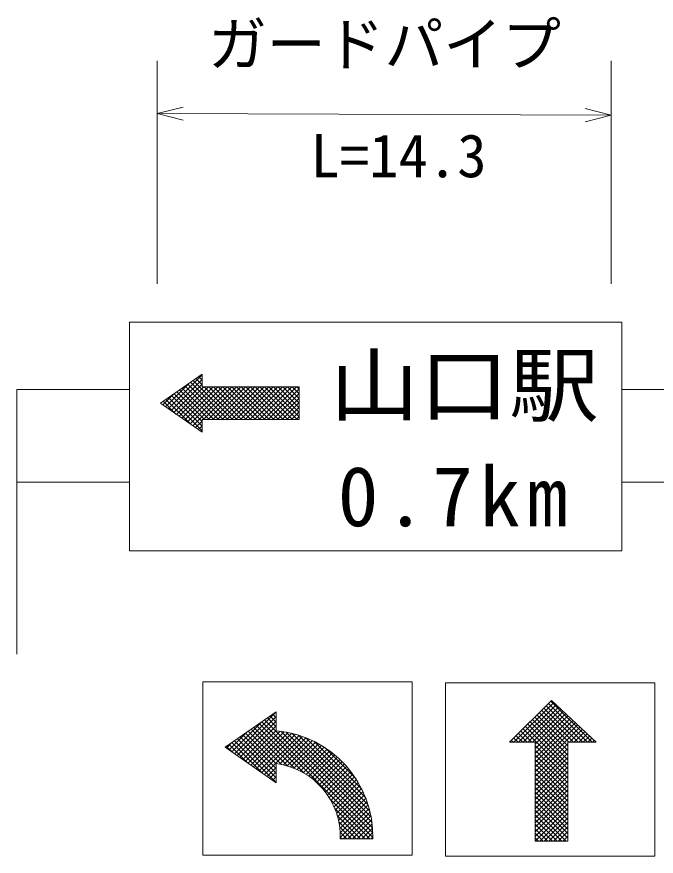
# Model space of a CAD drawing. Units: millimetres, scale not verified. Extents: x 40000 to 680000, y 20000 to 380000.
# Drawn here: x 320809 to 340378, y 296899 to 322591 of the extents above; entities that cross this region are included whole.
import ezdxf
from ezdxf.enums import TextEntityAlignment as Align

# ---------------------------------------------------------------- set-up
doc = ezdxf.new("R2010")
doc.units = ezdxf.units.MM
doc.header["$LTSCALE"] = 1000
doc.layers.add('M-STR-HTXT', color=7, linetype='Continuous', lineweight=13)
doc.layers.add('M-STR-STRC', color=7, linetype='Continuous', lineweight=13)
doc.styles.add('ＭＳ ゴシック', font='')
doc.styles.get('ＭＳ ゴシック').set_extended_font_data('MS Gothic')

msp = doc.modelspace()

# ---------------------------------------------------------------- linework, layer by layer
at = {"layer": 'M-STR-HTXT'}
for p, q in [((325103, 321240), (325103, 314421)), ((338999, 321240), (338999, 314421)), ((325103, 319633), (325904, 319830)), ((325103, 319633), (338999, 319577)), ((325103, 319633), (325902, 319430)), ((338999, 319577), (338200, 319780)), ((338999, 319577), (338199, 319380))]:
    msp.add_line(p, q, dxfattribs=at)
at = {"layer": 'M-STR-STRC'}
for p, q in [((324258, 313240), (339324, 313240)), ((324258, 306241), (324258, 313240)), ((339324, 313240), (339324, 306241)), ((325204, 310764), (326479, 311649)), ((326479, 311264), (326479, 311649)), ((325445, 310596), (326479, 311630)), ((325529, 310538), (326479, 311489)), ((327265, 310263), (326125, 311403)), ((327406, 310263), (326208, 311461)), ((326479, 311331), (326292, 311519)), ((326479, 311472), (326375, 311577)), ((326479, 311614), (326458, 311635)), ((320809, 311183), (320809, 303082)), ((320809, 311183), (324258, 311183)), ((325362, 310654), (326079, 311371)), ((325612, 310480), (326479, 311347)), ((325696, 310422), (326538, 311264)), ((325779, 310364), (326679, 311264)), ((326699, 310263), (325791, 311171)), ((325863, 310306), (326821, 311264)), ((326840, 310263), (325874, 311229)), ((325946, 310248), (326962, 311264)), ((326982, 310263), (325958, 311287)), ((326030, 310190), (327103, 311264)), ((327123, 310263), (326041, 311345)), ((326113, 310132), (327245, 311264)), ((326196, 310074), (327386, 311264)), ((326479, 311264), (329449, 311264)), ((326526, 310263), (327528, 311264)), ((327547, 310263), (326546, 311264)), ((326668, 310263), (327669, 311264)), ((327689, 310263), (326688, 311264)), ((326809, 310263), (327810, 311264)), ((327830, 310263), (326829, 311264)), ((326951, 310263), (327952, 311264)), ((327972, 310263), (326970, 311264)), ((327092, 310263), (328093, 311264)), ((328113, 310263), (327112, 311264)), ((327233, 310263), (328235, 311264)), ((328255, 310263), (327253, 311264)), ((327375, 310263), (328376, 311264)), ((328396, 310263), (327395, 311264)), ((327516, 310263), (328518, 311264)), ((328537, 310263), (327536, 311264)), ((327658, 310263), (328659, 311264)), ((328679, 310263), (327678, 311264)), ((327799, 310263), (328800, 311264)), ((328820, 310263), (327819, 311264)), ((327941, 310263), (328942, 311264)), ((328962, 310263), (327960, 311264)), ((328082, 310263), (329083, 311264)), ((329103, 310263), (328102, 311264)), ((328223, 310263), (329225, 311264)), ((329244, 310263), (328243, 311264)), ((328365, 310263), (329366, 311264)), ((329386, 310263), (328385, 311264)), ((328506, 310263), (329449, 311205)), ((329449, 310342), (328526, 311264)), ((329449, 310483), (328667, 311264)), ((329449, 310625), (328809, 311264)), ((329449, 310766), (328950, 311264)), ((329449, 310907), (329092, 311264)), ((329449, 311049), (329233, 311264)), ((329449, 311190), (329375, 311264)), ((329449, 310263), (329449, 311264)), ((339324, 311183), (343400, 311183)), ((325278, 310712), (325615, 311049)), ((326144, 310111), (325374, 310881)), ((326479, 309917), (325457, 310939)), ((326479, 310058), (325541, 310997)), ((326479, 310200), (325624, 311055)), ((326557, 310263), (325707, 311113)), ((328648, 310263), (329449, 311064)), ((328789, 310263), (329449, 310922)), ((325204, 310764), (326479, 309878)), ((325217, 310755), (325207, 310765)), ((325680, 310433), (325290, 310823)), ((328930, 310263), (329449, 310781)), ((329072, 310263), (329449, 310639)), ((329213, 310263), (329449, 310498)), ((326280, 310016), (326479, 310216)), ((326479, 310263), (329449, 310263)), ((326479, 310263), (326479, 309878)), ((329355, 310263), (329449, 310357)), ((326363, 309958), (326479, 310074)), ((326447, 309900), (326479, 309933)), ((324258, 308351), (320809, 308351)), ((343400, 308351), (339324, 308351)), ((339324, 306241), (324258, 306241)), ((338413, 300387), (337156, 301644)), ((336025, 300387), (337240, 301601)), ((336167, 300387), (337313, 301533)), ((336308, 300387), (337386, 301465)), ((336450, 300387), (337459, 301396)), ((337989, 300387), (336943, 301433)), ((338130, 300387), (337014, 301503)), ((338272, 300387), (337085, 301574)), ((328751, 301321), (327188, 300235)), ((327473, 300037), (328751, 301316)), ((327556, 299979), (328751, 301174)), ((328751, 300856), (328477, 301130)), ((328751, 300998), (328561, 301188)), ((328751, 301139), (328644, 301246)), ((328751, 301281), (328728, 301304)), ((328751, 301321), (328751, 300738)), ((336591, 300387), (337532, 301328)), ((337675, 300135), (336660, 301150)), ((336674, 300328), (337605, 301260)), ((336674, 300187), (337678, 301191)), ((336674, 300046), (337751, 301123)), ((337675, 300277), (336731, 301221)), ((337706, 300387), (336802, 301291)), ((337847, 300387), (336873, 301362)), ((327389, 300095), (328305, 301011)), ((327640, 299921), (328751, 301033)), ((327723, 299863), (328751, 300891)), ((329599, 299443), (328144, 300899)), ((331709, 297475), (328227, 300957)), ((331707, 297618), (328310, 301015)), ((331698, 297768), (328394, 301073)), ((337675, 299570), (336376, 300868)), ((337675, 299711), (336447, 300939)), ((337675, 299852), (336518, 301009)), ((337675, 299994), (336589, 301080)), ((336674, 299904), (337824, 301055)), ((336674, 299763), (337897, 300986)), ((336674, 299621), (337970, 300918)), ((327306, 300153), (327842, 300689)), ((328751, 299584), (327726, 300609)), ((327806, 299805), (328751, 300750)), ((328751, 299725), (327810, 300667)), ((327890, 299747), (328868, 300725)), ((328913, 299705), (327893, 300725)), ((327973, 299689), (328992, 300707)), ((329101, 299659), (327977, 300783)), ((328057, 299631), (329111, 300685)), ((329319, 299582), (328060, 300841)), ((328140, 299573), (329227, 300660)), ((328224, 299515), (329339, 300630)), ((331682, 297926), (328885, 300723)), ((331655, 298094), (329053, 300697)), ((331617, 298274), (329232, 300658)), ((331563, 298469), (329428, 300604)), ((336433, 300387), (336164, 300657)), ((336575, 300387), (336234, 300727)), ((337675, 299428), (336305, 300798)), ((336674, 299480), (338044, 300850)), ((337723, 300387), (338117, 300781)), ((337864, 300387), (338190, 300713)), ((338005, 300387), (338263, 300645)), ((327222, 300211), (327379, 300368)), ((328323, 299446), (327392, 300377)), ((328751, 299159), (327476, 300435)), ((328751, 299301), (327559, 300493)), ((328751, 299442), (327643, 300551)), ((328307, 299457), (329448, 300598)), ((328391, 299399), (329554, 300562)), ((328850, 299717), (329657, 300524)), ((328968, 299693), (329757, 300482)), ((329080, 299664), (329854, 300438)), ((329188, 299631), (329949, 300391)), ((329291, 299593), (330041, 300342)), ((331487, 298687), (329645, 300528)), ((331375, 298940), (329898, 300417)), ((336009, 300387), (335951, 300445)), ((336150, 300387), (336022, 300516)), ((336292, 300387), (336093, 300586)), ((338147, 300387), (338336, 300576)), ((338288, 300387), (338409, 300508)), ((338430, 300387), (338482, 300440)), ((327188, 300235), (328751, 299149)), ((327397, 300089), (327226, 300261)), ((327860, 299768), (327309, 300319)), ((329391, 299551), (330130, 300290)), ((329486, 299505), (330218, 300236)), ((329578, 299455), (330303, 300180)), ((329666, 299402), (330385, 300121)), ((331191, 299266), (330224, 300232)), ((336674, 299339), (337675, 300340)), ((337675, 299287), (336674, 300288)), ((336674, 299197), (337675, 300198)), ((337675, 299145), (336674, 300147)), ((329751, 299346), (330466, 300060)), ((329833, 299286), (330544, 299997)), ((329911, 299223), (330620, 299932)), ((329986, 299156), (330694, 299864)), ((336674, 299056), (337675, 300057)), ((337675, 299004), (336674, 300005)), ((336674, 298914), (337675, 299916)), ((337675, 298862), (336674, 299864)), ((328474, 299341), (328751, 299619)), ((328751, 299732), (328751, 299149)), ((330058, 299087), (330765, 299794)), ((330127, 299014), (330835, 299722)), ((330193, 298939), (330902, 299648)), ((330255, 298860), (330967, 299572)), ((336674, 298773), (337675, 299774)), ((337675, 298721), (336674, 299722)), ((336674, 298631), (337675, 299633)), ((337675, 298580), (336674, 299581)), ((328558, 299283), (328751, 299477)), ((328641, 299225), (328751, 299336)), ((330315, 298778), (331030, 299493)), ((330370, 298692), (331091, 299412)), ((330423, 298603), (331149, 299329)), ((336674, 298490), (337675, 299491)), ((337675, 298438), (336674, 299439)), ((336674, 298349), (337675, 299350)), ((328725, 299167), (328751, 299194)), ((330472, 298511), (331205, 299244)), ((330517, 298415), (331259, 299156)), ((330559, 298315), (331310, 299066)), ((337675, 298297), (336674, 299298)), ((336674, 298207), (337675, 299208)), ((337675, 298155), (336674, 299157)), ((336674, 298066), (337675, 299067)), ((330596, 298210), (331359, 298973)), ((330629, 298102), (331405, 298878)), ((337675, 298014), (336674, 299015)), ((336674, 297924), (337675, 298926)), ((337675, 297873), (336674, 298874)), ((331616, 297426), (330401, 298641)), ((330657, 297988), (331449, 298780)), ((330679, 297870), (331489, 298680)), ((330696, 297745), (331528, 298576)), ((336674, 297783), (337675, 298784)), ((337675, 297731), (336674, 298732)), ((336674, 297641), (337675, 298643)), ((337675, 297590), (336674, 298591)), ((331474, 297426), (330540, 298361)), ((330706, 297614), (331563, 298470)), ((330709, 297474), (331595, 298361)), ((336674, 297500), (337675, 298501)), ((337675, 297448), (336674, 298450)), ((336674, 297359), (337675, 298360)), ((337626, 297356), (336674, 298308)), ((331333, 297426), (330617, 298142)), ((330802, 297426), (331623, 298248)), ((330943, 297426), (331648, 298131)), ((337485, 297356), (336674, 298167)), ((336812, 297356), (337675, 298219)), ((336954, 297356), (337675, 298077)), ((331191, 297426), (330664, 297954)), ((331050, 297426), (330692, 297785)), ((331085, 297426), (331669, 298011)), ((331226, 297426), (331687, 297887)), ((337343, 297356), (336674, 298025)), ((337202, 297356), (336674, 297884)), ((337095, 297356), (337675, 297936)), ((337237, 297356), (337675, 297794)), ((330909, 297426), (330705, 297630)), ((331368, 297426), (331699, 297758)), ((331509, 297426), (331707, 297624)), ((337060, 297356), (336674, 297742)), ((336919, 297356), (336674, 297601)), ((337378, 297356), (337675, 297653)), ((330707, 297426), (331708, 297426)), ((330707, 297426), (331708, 297426)), ((330767, 297426), (330709, 297485)), ((331650, 297426), (331709, 297485)), ((336778, 297356), (336674, 297460)), ((337519, 297356), (337675, 297511)), ((337661, 297356), (337675, 297370))]:
    msp.add_line(p, q, dxfattribs=at)
for points in [[(326479, 311264), (326479, 311649), (325204, 310764), (326479, 309878), (326479, 310263), (329449, 310263), (329449, 311264)], [(326504, 302238), (332907, 302238), (332907, 296932), (332881, 296932), (326504, 296932)], [(333928, 302205), (340331, 302205), (340331, 296899), (340305, 296899), (333928, 296899)], [(337675, 300387), (338538, 300387), (337174, 301662), (335892, 300387), (336674, 300387), (336674, 297356), (337675, 297356)]]:
    msp.add_lwpolyline(points, close=True, dxfattribs=at)
msp.add_lwpolyline([(328751, 300738), (328751, 301321), (327188, 300235), (328751, 299149), (328751, 299732)], dxfattribs=at)
for radius, start, end in [(3242, 358.5648, 84.9558), (3242, 358.5648, 84.9558), (2242, 357.9245, 82.6961), (2242, 357.9245, 82.6961)]:
    msp.add_arc((328466, 297508), radius, start, end, dxfattribs=at)

# ---------------------------------------------------------------- texts
at = {"layer": 'M-STR-HTXT', "style": 'ＭＳ ゴシック'}
for s, p in [('ガードパイプ', (332062, 320699)), ('L=14.3', (332493, 317284))]:
    msp.add_text(s, height=1320, dxfattribs=at).set_placement(p, align=Align.BOTTOM_CENTER)
at = {"layer": 'M-STR-STRC', "style": 'ＭＳ ゴシック', "width": 1.1}
msp.add_text('山口駅', height=1833, dxfattribs=at).set_placement((330377, 309850), align=Align.BOTTOM_LEFT)
at = {"layer": 'M-STR-STRC', "insert": (329184, 306969), "char_height": 1833, "attachment_point": 7, "style": 'ＭＳ ゴシック'}
msp.add_mtext('\\T1.16;\\~0.7km', dxfattribs=at)

doc.saveas('drawing.dxf')
